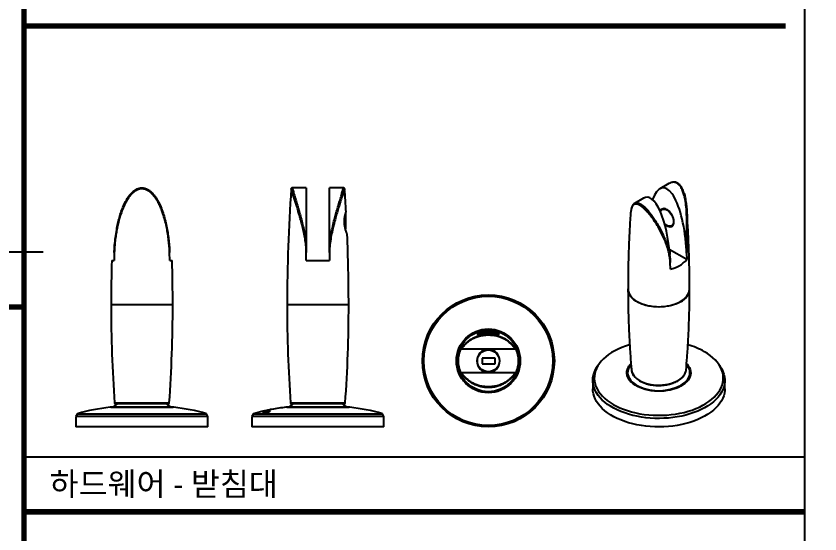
# Model space of a CAD drawing. Extents: x -256 to 8104, y -176 to 5714.
# Drawn here: x 5818 to 7280, y 3612 to 4553 of the extents above; entities that cross this region are included whole.
import ezdxf

# ---------------------------------------------------------------- set-up
doc = ezdxf.new("R2010")
doc.units = 0
doc.header["$LTSCALE"] = 30
doc.layers.get('0').update_dxf_attribs({"linetype": 'CONTINUOUS'})
for name, color, linetype in [('curior-0Line', 252, 'CONTINUOUS'), ('TIT', 3, 'CONTINUOUS'), ('부자재', 4, 'CONTINUOUS')]:
    doc.layers.add(name, color=color, linetype=linetype)
doc.styles.add('돋움', font='malgun.ttf')

# ---------------------------------------------------------------- blocks, each defined once
blk = doc.blocks.new('U_T461_F')
at = {"color": 0, "lineweight": 25}
for p, q in [((-6.21, 41.21), (-6.21, 41.18)), ((-6.29, 39.6), (-6.35, 37.8)), ((6.34, 37.8), (6.28, 39.6)), ((-6.87, 37.8), (-6.35, 37.8)), ((6.34, 37.8), (6.86, 37.8)), ((-7, 27.8), (0, 27.8)), ((7, 27.7), (-7, 27.7)), ((-6, 27.8), (-6, 27.7)), ((0, 27.8), (7, 27.8)), ((6, 27.7), (6, 27.8)), ((7.25, 4.45), (-7.25, 4.45)), ((-7.08, 4.5), (7.08, 4.5)), ((-6.22, 5.43), (6.21, 5.43)), ((5.96, 5.2), (-5.97, 5.2)), ((-14.67, 2.99), (-15, 2.36)), ((-15, 2.36), (-15, 0)), ((15, 2.36), (-15, 2.36)), ((-14.67, 2.99), (14.66, 2.99)), ((15, 2.36), (14.66, 2.99)), ((15, 0), (15, 2.36)), ((15, 0), (-15, 0))]:
    blk.add_line(p, q, dxfattribs=at)
for centre, radius, start, end in [((364.78, 27.8), 371.78, 178.4587, 180), ((-364.78, 27.8), 371.78, 0, 1.5413), ((309.8, 27.7), 316.81, 180, 184.0305), ((-309.81, 27.7), 316.81, 355.9695, 0), ((-3.11, -36.12), 40.78, 95.8321, 106.4688), ((-7.08, 4.38), 0.125, 93.0819, 147.303), ((-7.2, 6.7), 2.2, 273.0819, 317.0141), ((-5.97, 5.45), 0.25, 184.0305, 270), ((7.2, 6.7), 2.2, 222.9859, 266.9181), ((5.96, 5.45), 0.25, 270, 355.9695), ((7.07, 4.38), 0.125, 32.697, 86.9181), ((3.1, -36.12), 40.78, 73.5312, 84.1679)]:
    blk.add_arc(centre, radius, start, end, dxfattribs=at)
for points, knots in [([(6.28, 39.6), (6.28, 39.69), (6.26, 40.25), (6.19, 41.29), (6.04, 42.71), (5.83, 44.13), (5.57, 45.56), (5.22, 47), (4.83, 48.3), (4.43, 49.41), (4.02, 50.35), (3.53, 51.29), (3.04, 52.06), (2.56, 52.67), (2.15, 53.09), (1.69, 53.48), (1.23, 53.76), (0.8, 53.94), (0.43, 54.04), (0.04, 54.08), (-0.37, 54.05), (-0.82, 53.94), (-1.24, 53.76), (-1.61, 53.53), (-2.05, 53.19), (-2.53, 52.71), (-3.03, 52.08), (-3.59, 51.21), (-4.16, 50.1), (-4.7, 48.71), (-5.16, 47.27), (-5.48, 45.96), (-5.73, 44.71), (-5.93, 43.53), (-6.1, 42.24), (-6.22, 40.93), (-6.27, 40.04), (-6.29, 39.6)], [0, 0, 0, 0, 0.007404, 0.049142, 0.090891, 0.133381, 0.175877, 0.221387, 0.266892, 0.297847, 0.328819, 0.359745, 0.393988, 0.411437, 0.428876, 0.446849, 0.465208, 0.476234, 0.487479, 0.498552, 0.509947, 0.523863, 0.538274, 0.550296, 0.562325, 0.587229, 0.611058, 0.635106, 0.679717, 0.724369, 0.770185, 0.816009, 0.846375, 0.884513, 0.922648, 0.961327, 1, 1, 1, 1]), ([(-6.21, 41.26), (-6.15, 41.86), (-6.03, 43.06), (-5.77, 44.71), (-5.47, 46.23), (-5.13, 47.6), (-4.71, 48.95), (-4.19, 50.26), (-3.65, 51.34), (-3.12, 52.2), (-2.68, 52.78), (-2.24, 53.26), (-1.81, 53.63), (-1.35, 53.94), (-0.87, 54.16), (-0.4, 54.28), (0.05, 54.31), (0.45, 54.27), (0.85, 54.16), (1.29, 53.97), (1.76, 53.67), (2.28, 53.22), (2.77, 52.67), (3.22, 52.03), (3.75, 51.15), (4.3, 50.01), (4.83, 48.59), (5.25, 47.13), (5.48, 46.11), (5.69, 45.12), (5.86, 44.15), (6.07, 42.71), (6.16, 41.74), (6.2, 41.26)], [0, 0, 0, 0, 0.057962, 0.115943, 0.162303, 0.208848, 0.255355, 0.301696, 0.347884, 0.374356, 0.400808, 0.419143, 0.437511, 0.455771, 0.472111, 0.488421, 0.50152, 0.514619, 0.527455, 0.540304, 0.560778, 0.581297, 0.606753, 0.632307, 0.657835, 0.707527, 0.757385, 0.807352, 0.857193, 0.859642, 0.906426, 0.95324, 1, 1, 1, 1]), ([(-6.29, 39.6), (-6.29, 39.72), (-6.27, 40.27), (-6.23, 40.82), (-6.21, 41.26)], [0, 0, 0, 0, 0.210868, 1, 1, 1, 1]), ([(6.2, 41.26), (6.21, 41.19), (6.23, 40.83), (6.26, 40.28), (6.28, 39.8), (6.28, 39.6)], [0, 0, 0, 0, 0.1289377, 0.6447521, 1, 1, 1, 1])]:
    blk.add_open_spline(points, degree=3, knots=knots, dxfattribs=at)
blk = doc.blocks.new('U_T461_U')
at = {"color": 0, "lineweight": 25}
for p, q in [((-2.63, 54.3), (-5.82, 54.3)), ((-2.63, 54.3), (-2.63, 41.26)), ((5.82, 54.3), (2.62, 54.3)), ((2.62, 41.26), (2.62, 54.3)), ((6.27, 48.38), (6.27, 44.9)), ((-2.63, 37.8), (-2.63, 39.6)), ((2.62, 39.6), (2.62, 37.8)), ((-2.63, 37.8), (2.62, 37.8)), ((-7, 27.8), (7, 27.8)), ((0, 27.7), (-7, 27.7)), ((-6, 27.8), (-6, 27.7)), ((7, 27.7), (0, 27.7)), ((6, 27.7), (6, 27.8)), ((-11.42, 3.79), (-10.96, 3.88)), ((-10.96, 3.87), (-11.41, 3.78)), ((-11.41, 3.78), (-11.41, 3.79)), ((-11.2, 3.7), (-11.2, 3.71)), ((-10.96, 3.85), (-10.99, 3.85)), ((7.25, 4.45), (-7.25, 4.45)), ((-7.08, 4.5), (7.08, 4.5)), ((-6.22, 5.43), (6.22, 5.43)), ((5.97, 5.2), (-5.97, 5.2)), ((-14.67, 2.99), (-15, 2.36)), ((-15, 2.36), (-15, 0)), ((15, 2.36), (-15, 2.36)), ((-14.67, 2.99), (14.67, 2.99)), ((-12.26, 3.47), (-12.26, 3.48)), ((-11.73, 3.47), (-11.73, 3.48)), ((-11.68, 3.36), (-11.68, 3.35)), ((-11.59, 3.39), (-11.08, 3.51)), ((-11.37, 3.44), (-11.59, 3.39)), ((-11.59, 3.39), (-11.59, 3.39)), ((-11.59, 3.35), (-11.59, 3.36)), ((-11.54, 3.37), (-11.46, 3.39)), ((-11.54, 3.36), (-11.54, 3.37)), ((-11.43, 3.39), (-11.53, 3.37)), ((-11.46, 3.38), (-11.46, 3.39)), ((-11.34, 3.44), (-11.39, 3.43)), ((-11.37, 3.42), (-11.37, 3.44)), ((-11.37, 3.41), (-11.37, 3.42)), ((-11.13, 3.49), (-11.32, 3.45)), ((-11.32, 3.45), (-11.32, 3.43)), ((-11.32, 3.42), (-11.32, 3.43)), ((-11.22, 3.44), (-11.22, 3.44)), ((-11.08, 3.5), (-11.14, 3.48)), ((-11.13, 3.47), (-11.13, 3.49)), ((-11.13, 3.46), (-11.13, 3.47)), ((-11.08, 3.51), (-11.08, 3.49)), ((-11.03, 3.52), (-11, 3.52)), ((-10.98, 3.5), (-10.98, 3.51)), ((15, 2.36), (14.67, 2.99)), ((15, 0), (15, 2.36)), ((15, 0), (-15, 0))]:
    blk.add_line(p, q, dxfattribs=at)
for centre, radius, start, end in [((364.78, 27.8), 371.78, 175.949, 180), ((-364.78, 27.8), 371.78, 3.2373, 4.0504), ((-364.78, 27.8), 371.78, 0, 2.4676), ((309.81, 27.7), 316.81, 180, 184.0305), ((-309.81, 27.7), 316.81, 355.9695, 0), ((-3.11, -36.12), 40.78, 95.8321, 100.4917), ((-7.08, 4.38), 0.125, 93.0819, 147.303), ((-7.2, 6.7), 2.2, 273.0819, 317.0141), ((-5.97, 5.45), 0.25, 184.0305, 270), ((7.2, 6.7), 2.2, 222.9859, 266.9181), ((5.97, 5.45), 0.25, 270, 355.9695), ((7.07, 4.38), 0.125, 32.697, 86.9181), ((3.11, -36.12), 40.78, 73.5312, 84.1679), ((-3.11, -36.12), 40.78, 103.3187, 106.4688)]:
    blk.add_arc(centre, radius, start, end, dxfattribs=at)
for points, knots in [([(-5.82, 54.3), (-5.84, 54.3), (-5.88, 54.3), (-5.95, 54.27), (-6.01, 54.22), (-6.05, 54.16), (-6.07, 54.11), (-6.07, 54.08), (-6.07, 54.06)], [0, 0, 0, 0, 0.131336, 0.369714, 0.578046, 0.748845, 0.893285, 1, 1, 1, 1]), ([(-2.63, 39.6), (-2.63, 39.69), (-2.64, 40.25), (-2.72, 41.29), (-2.91, 42.71), (-3.18, 44.13), (-3.51, 45.56), (-3.89, 47), (-4.26, 48.3), (-4.59, 49.41), (-4.88, 50.35), (-5.18, 51.29), (-5.42, 52.06), (-5.62, 52.67), (-5.76, 53.09), (-5.88, 53.48), (-5.97, 53.76), (-6.03, 53.94), (-6.06, 54.04), (-6.07, 54.08), (-6.07, 54.07), (-6.07, 54.07)], [0, 0, 0, 0, 0.014806, 0.098279, 0.18177, 0.266747, 0.351733, 0.442749, 0.533753, 0.595659, 0.657599, 0.719447, 0.787929, 0.822825, 0.8577, 0.893646, 0.93036, 0.952412, 0.9749, 0.997045, 1, 1, 1, 1]), ([(-5.82, 54.3), (-5.82, 54.3), (-5.82, 54.31), (-5.81, 54.27), (-5.78, 54.16), (-5.73, 53.97), (-5.64, 53.67), (-5.51, 53.22), (-5.35, 52.67), (-5.16, 52.03), (-4.9, 51.15), (-4.56, 50.01), (-4.15, 48.59), (-3.76, 47.13), (-3.5, 46.11), (-3.27, 45.12), (-3.06, 44.15), (-2.79, 42.71), (-2.68, 41.74), (-2.63, 41.26)], [0, 0, 0, 0, 0.003668, 0.02985, 0.055507, 0.081187, 0.12211, 0.163123, 0.214001, 0.265077, 0.316102, 0.415422, 0.515076, 0.614947, 0.714565, 0.719461, 0.812971, 0.90654, 1, 1, 1, 1]), ([(2.62, 41.26), (2.69, 41.79), (2.81, 42.84), (3.11, 44.41), (3.46, 45.95), (3.82, 47.37), (4.18, 48.69), (4.52, 49.88), (4.86, 51.04), (5.14, 51.96), (5.34, 52.65), (5.48, 53.12), (5.6, 53.54), (5.7, 53.88), (5.77, 54.11), (5.8, 54.24), (5.82, 54.3), (5.82, 54.29), (5.82, 54.29)], [0, 0, 0, 0, 0.101997, 0.204205, 0.306473, 0.408553, 0.492484, 0.576652, 0.66058, 0.744183, 0.785269, 0.826403, 0.867377, 0.903095, 0.938742, 0.964135, 0.989509, 1, 1, 1, 1]), ([(6.07, 54.06), (6.07, 54.06), (6.07, 54.07), (6.05, 54.02), (6.01, 53.89), (5.95, 53.68), (5.85, 53.39), (5.75, 53.07), (5.6, 52.63), (5.38, 51.93), (5.07, 50.95), (4.71, 49.82), (4.35, 48.63), (3.97, 47.31), (3.58, 45.85), (3.2, 44.26), (2.89, 42.62), (2.75, 41.5), (2.66, 40.5), (2.64, 40.04), (2.62, 39.6)], [0, 0, 0, 0, 0.009522, 0.031127, 0.053264, 0.084234, 0.116026, 0.143369, 0.170725, 0.226703, 0.301888, 0.377151, 0.454523, 0.531913, 0.628414, 0.724916, 0.82303, 0.921111, 0.922751, 1, 1, 1, 1]), ([(6.07, 54.06), (6.07, 54.06), (6.07, 54.09), (6.06, 54.14), (6.02, 54.21), (5.96, 54.27), (5.89, 54.3), (5.84, 54.3), (5.82, 54.3)], [0, 0, 0, 0, 0.0019677, 0.1930346, 0.398509, 0.6227757, 0.8591755, 1, 1, 1, 1]), ([(6.65, 43.81), (6.65, 43.81), (6.66, 43.8), (6.64, 43.85), (6.59, 43.96), (6.53, 44.12), (6.44, 44.35), (6.35, 44.63), (6.25, 44.96), (6.16, 45.34), (6.09, 45.76), (6.04, 46.18), (6.03, 46.6), (6.04, 47), (6.07, 47.37), (6.12, 47.71), (6.19, 48.03), (6.25, 48.3), (6.32, 48.53), (6.37, 48.69), (6.4, 48.79), (6.4, 48.79), (6.4, 48.8)], [0, 0, 0, 0, 0.015161, 0.066687, 0.115231, 0.165069, 0.215878, 0.267978, 0.322242, 0.378054, 0.432486, 0.488737, 0.539348, 0.591552, 0.640348, 0.690442, 0.74154, 0.793983, 0.847537, 0.902697, 0.955174, 1, 1, 1, 1]), ([(-2.63, 41.26), (-2.63, 41.19), (-2.63, 40.83), (-2.63, 40.28), (-2.63, 39.8), (-2.63, 39.6)], [0, 0, 0, 0, 0.1289377, 0.6447521, 1, 1, 1, 1]), ([(2.62, 39.6), (2.62, 39.77), (2.62, 40.32), (2.62, 40.87), (2.62, 41.26)], [0, 0, 0, 0, 0.301895, 1, 1, 1, 1]), ([(-12.5, 3.51), (-12.22, 3.57), (-11.71, 3.69), (-11.2, 3.79), (-10.96, 3.84)], [0, 0, 0, 0, 0.5399722, 1, 1, 1, 1]), ([(-10.96, 3.83), (-11.32, 3.76), (-11.83, 3.65), (-12.35, 3.53), (-12.5, 3.49)], [0, 0, 0, 0, 0.699176, 1, 1, 1, 1]), ([(-12.5, 3.54), (-12.3, 3.59), (-11.93, 3.67), (-11.57, 3.75), (-11.41, 3.79)], [0, 0, 0, 0, 0.562894, 1, 1, 1, 1]), ([(-11.41, 3.78), (-11.7, 3.71), (-12.06, 3.64), (-12.42, 3.55), (-12.5, 3.53)], [0, 0, 0, 0, 0.784667, 1, 1, 1, 1]), ([(-11.2, 3.76), (-11.35, 3.73), (-11.71, 3.65), (-12.06, 3.57), (-12.26, 3.52)], [0, 0, 0, 0, 0.433721, 1, 1, 1, 1]), ([(-10.96, 3.74), (-10.97, 3.73), (-10.99, 3.69), (-11.08, 3.63), (-11.17, 3.58), (-11.27, 3.54), (-11.41, 3.49), (-11.57, 3.45), (-11.68, 3.42), (-11.73, 3.41)], [0, 0, 0, 0, 0.248359, 0.496334, 0.622045, 0.746869, 0.83719, 0.928288, 1, 1, 1, 1]), ([(-11.73, 3.48), (-11.7, 3.49), (-11.63, 3.51), (-11.52, 3.54), (-11.42, 3.57), (-11.34, 3.6), (-11.26, 3.64), (-11.21, 3.68), (-11.2, 3.7), (-11.2, 3.71)], [0, 0, 0, 0, 0.067736, 0.135612, 0.239496, 0.370532, 0.502136, 0.748786, 1, 1, 1, 1]), ([(-11.2, 3.7), (-11.2, 3.69), (-11.21, 3.67), (-11.27, 3.63), (-11.37, 3.58), (-11.5, 3.53), (-11.61, 3.5), (-11.69, 3.48), (-11.73, 3.47)], [0, 0, 0, 0, 0.2484178, 0.4972745, 0.7473265, 0.8355223, 0.9246785, 1, 1, 1, 1]), ([(-11.2, 3.74), (-11.2, 3.74), (-11.2, 3.74), (-11.2, 3.75), (-11.2, 3.76)], [0, 0, 0, 0, 0.053167, 1, 1, 1, 1]), ([(-10.53, 3.98), (-10.53, 3.98), (-10.53, 3.98), (-10.59, 3.96), (-10.7, 3.94), (-10.84, 3.92), (-10.94, 3.9), (-10.99, 3.89)], [0, 0, 0, 0, 0.139196, 0.360081, 0.582501, 0.808408, 1, 1, 1, 1]), ([(-10.63, 3.96), (-10.63, 3.96), (-10.63, 3.96), (-10.67, 3.95), (-10.76, 3.93), (-10.87, 3.91), (-10.95, 3.9), (-10.99, 3.89)], [0, 0, 0, 0, 0.128062, 0.351944, 0.577257, 0.806055, 1, 1, 1, 1]), ([(-10.96, 3.84), (-10.96, 3.83), (-10.96, 3.8), (-10.96, 3.76), (-10.96, 3.74)], [0, 0, 0, 0, 0.489523, 1, 1, 1, 1]), ([(-12.5, 3.4), (-12.5, 3.42), (-12.5, 3.46), (-12.5, 3.49), (-12.5, 3.51)], [0, 0, 0, 0, 0.517166, 1, 1, 1, 1]), ([(-11.73, 3.41), (-11.79, 3.39), (-11.9, 3.37), (-12.07, 3.34), (-12.23, 3.33), (-12.35, 3.34), (-12.46, 3.36), (-12.49, 3.39), (-12.5, 3.4)], [0, 0, 0, 0, 0.083261, 0.167232, 0.266476, 0.444216, 0.719946, 1, 1, 1, 1]), ([(-12.26, 3.52), (-12.26, 3.52), (-12.26, 3.51), (-12.26, 3.5), (-12.26, 3.5)], [0, 0, 0, 0, 0.89367, 1, 1, 1, 1]), ([(-12.26, 3.48), (-12.26, 3.47), (-12.25, 3.45), (-12.19, 3.43), (-12.09, 3.43), (-11.97, 3.44), (-11.86, 3.45), (-11.78, 3.47), (-11.73, 3.48)], [0, 0, 0, 0, 0.25056, 0.501563, 0.753883, 0.836964, 0.920856, 1, 1, 1, 1]), ([(-11.73, 3.47), (-11.77, 3.46), (-11.84, 3.45), (-11.94, 3.43), (-12.06, 3.42), (-12.17, 3.42), (-12.25, 3.44), (-12.26, 3.46), (-12.26, 3.47)], [0, 0, 0, 0, 0.067307, 0.134817, 0.231191, 0.426815, 0.709652, 1, 1, 1, 1]), ([(-10.99, 3.53), (-11.02, 3.53), (-11.08, 3.53), (-11.2, 3.51), (-11.33, 3.48), (-11.47, 3.45), (-11.59, 3.42), (-11.68, 3.38), (-11.73, 3.35), (-11.73, 3.34), (-11.69, 3.33), (-11.6, 3.34), (-11.49, 3.35), (-11.36, 3.37), (-11.23, 3.41), (-11.1, 3.44), (-11, 3.47), (-10.94, 3.5), (-10.92, 3.52), (-10.94, 3.53), (-10.98, 3.53), (-10.99, 3.53)], [0, 0, 0, 0, 0.051905, 0.103782, 0.156447, 0.210633, 0.266186, 0.322339, 0.377985, 0.432208, 0.484779, 0.53625, 0.587617, 0.639871, 0.693626, 0.748884, 0.804989, 0.860861, 0.91551, 0.968538, 1, 1, 1, 1]), ([(-11.72, 3.34), (-11.72, 3.34), (-11.72, 3.35), (-11.68, 3.37), (-11.63, 3.39), (-11.63, 3.39)], [0, 0, 0, 0, 0.394879, 0.858272, 1, 1, 1, 1]), ([(-11.08, 3.52), (-11.11, 3.51), (-11.17, 3.51), (-11.29, 3.49), (-11.41, 3.46), (-11.52, 3.43), (-11.61, 3.4), (-11.67, 3.37), (-11.68, 3.35), (-11.66, 3.34), (-11.6, 3.35), (-11.51, 3.36), (-11.4, 3.37), (-11.28, 3.4), (-11.17, 3.43), (-11.07, 3.46), (-11, 3.49), (-10.97, 3.51), (-10.98, 3.52), (-11.03, 3.52), (-11.07, 3.52), (-11.08, 3.52)], [0, 0, 0, 0, 0.052604, 0.105167, 0.158787, 0.213911, 0.269969, 0.325924, 0.380725, 0.433864, 0.485634, 0.536919, 0.58876, 0.641936, 0.696691, 0.752599, 0.808688, 0.863869, 0.917483, 0.969619, 1, 1, 1, 1]), ([(-11.62, 3.34), (-11.64, 3.34), (-11.67, 3.34), (-11.67, 3.34), (-11.67, 3.35)], [0, 0, 0, 0, 0.518507, 1, 1, 1, 1]), ([(-11.59, 3.36), (-11.58, 3.36), (-11.57, 3.36), (-11.55, 3.37), (-11.54, 3.37), (-11.54, 3.37)], [0, 0, 0, 0, 0.4858, 0.739534, 1, 1, 1, 1]), ([(-11.53, 3.37), (-11.54, 3.37), (-11.55, 3.36), (-11.57, 3.36), (-11.58, 3.35), (-11.59, 3.35)], [0, 0, 0, 0, 0.492748, 0.743596, 1, 1, 1, 1]), ([(-11.46, 3.39), (-11.45, 3.39), (-11.43, 3.4), (-11.4, 3.41), (-11.39, 3.41), (-11.38, 3.42), (-11.37, 3.42), (-11.37, 3.42)], [0, 0, 0, 0, 0.243695, 0.419702, 0.638869, 0.865212, 1, 1, 1, 1]), ([(-11.35, 3.42), (-11.35, 3.42), (-11.36, 3.41), (-11.38, 3.4), (-11.4, 3.4), (-11.42, 3.39), (-11.43, 3.39)], [0, 0, 0, 0, 0.265029, 0.505669, 0.76645, 1, 1, 1, 1]), ([(-11.37, 3.41), (-11.38, 3.41), (-11.38, 3.41), (-11.39, 3.4), (-11.39, 3.4)], [0, 0, 0, 0, 0.804126, 1, 1, 1, 1]), ([(-11.21, 3.44), (-11.24, 3.43), (-11.28, 3.42), (-11.32, 3.42), (-11.34, 3.42), (-11.34, 3.42), (-11.35, 3.42)], [0, 0, 0, 0, 0.502099, 0.677388, 0.853575, 1, 1, 1, 1]), ([(-11.32, 3.43), (-11.32, 3.43), (-11.32, 3.43), (-11.3, 3.43), (-11.28, 3.43), (-11.25, 3.44), (-11.23, 3.44), (-11.22, 3.44)], [0, 0, 0, 0, 0.239586, 0.479938, 0.63526, 0.826337, 1, 1, 1, 1]), ([(-11.31, 3.42), (-11.31, 3.42), (-11.32, 3.42), (-11.32, 3.42), (-11.32, 3.42)], [0, 0, 0, 0, 0.498836, 1, 1, 1, 1]), ([(-11.22, 3.44), (-11.21, 3.45), (-11.18, 3.45), (-11.15, 3.46), (-11.14, 3.47), (-11.13, 3.47), (-11.13, 3.47), (-11.13, 3.47)], [0, 0, 0, 0, 0.306641, 0.480651, 0.696916, 0.914546, 1, 1, 1, 1]), ([(-11.08, 3.49), (-11.08, 3.48), (-11.08, 3.48), (-11.11, 3.46), (-11.14, 3.45), (-11.18, 3.44), (-11.2, 3.44), (-11.21, 3.44)], [0, 0, 0, 0, 0.342784, 0.520732, 0.698452, 0.87973, 1, 1, 1, 1]), ([(-11.13, 3.46), (-11.13, 3.46), (-11.13, 3.46), (-11.14, 3.46), (-11.14, 3.46)], [0, 0, 0, 0, 0.803633, 1, 1, 1, 1]), ([(-10.98, 3.5), (-10.98, 3.5), (-10.98, 3.49), (-11, 3.48), (-11.03, 3.47), (-11.03, 3.46)], [0, 0, 0, 0, 0.292298, 0.887466, 1, 1, 1, 1]), ([(-11, 3.52), (-10.97, 3.52), (-10.94, 3.52), (-10.94, 3.52), (-10.93, 3.51)], [0, 0, 0, 0, 0.679248, 1, 1, 1, 1])]:
    blk.add_open_spline(points, degree=3, knots=knots, dxfattribs=at)
blk = doc.blocks.new('U_T461_TOP')
at = {"color": 0, "lineweight": 25}
for p, q in [((-2.25, 6.27), (-1.4, 6.27)), ((1.41, 6.27), (2.25, 6.27)), ((-6.35, 2.62), (-6.29, 2.62)), ((6.2, 2.62), (-6.21, 2.62)), ((6.28, 2.62), (6.34, 2.62)), ((1.58, 0.64), (-1.37, 0.64)), ((-1.37, 0.64), (-1.37, -0.67)), ((1.58, -0.67), (1.58, 0.64)), ((-1.37, -0.67), (1.58, -0.67)), ((-6.29, -2.63), (-6.35, -2.63)), ((-6.21, -2.63), (6.2, -2.63)), ((6.34, -2.63), (6.28, -2.63))]:
    blk.add_line(p, q, dxfattribs=at)
for radius in [15, 14.67, 7.25, 7.2, 7.08, 7, 2.51, 2.5]:
    blk.add_circle((0, 0), radius, dxfattribs=at)
for centre, radius, start, end in [((-2.25, 6.02), 0.25, 90, 176.0043), ((2.25, 6.02), 0.25, 4.12, 90), ((0, 0), 6.87, 157.5209, 202.4791), ((0, 0), 2.62, 90, 270), ((0, 0), 2.62, 270, 90), ((0, 0), 6.87, 337.5209, 22.4791)]:
    blk.add_arc(centre, radius, start, end, dxfattribs=at)
for points, knots in [([(-6.29, 2.62), (-6.26, 2.64), (-6.22, 2.68), (-6.08, 2.86), (-5.9, 3.1), (-5.66, 3.4), (-5.36, 3.74), (-4.99, 4.12), (-4.54, 4.52), (-3.97, 4.92), (-3.41, 5.24), (-2.89, 5.48), (-2.46, 5.65), (-1.98, 5.8), (-1.5, 5.92), (-1.02, 6), (-0.62, 6.04), (-0.22, 6.07), (0.16, 6.07), (0.53, 6.05), (0.95, 6.01), (1.38, 5.94), (1.84, 5.84), (2.28, 5.71), (2.69, 5.56), (3.19, 5.35), (3.74, 5.06), (4.28, 4.7), (4.73, 4.34), (5.14, 3.96), (5.51, 3.57), (5.82, 3.19), (6.05, 2.88), (6.16, 2.74), (6.24, 2.65), (6.26, 2.64), (6.28, 2.62)], [0, 0, 0, 0, 0.040678, 0.081451, 0.122265, 0.162999, 0.205603, 0.248416, 0.291175, 0.333738, 0.37613, 0.396071, 0.416033, 0.435921, 0.456178, 0.469526, 0.482853, 0.493816, 0.504775, 0.515704, 0.526641, 0.542315, 0.558018, 0.576423, 0.5949, 0.613355, 0.651366, 0.689531, 0.727809, 0.765975, 0.814591, 0.863315, 0.912, 0.960561, 0.961381, 1, 1, 1, 1]), ([(6.2, 2.62), (6.15, 2.68), (6.05, 2.8), (5.82, 3.1), (5.53, 3.45), (5.18, 3.82), (4.78, 4.18), (4.34, 4.52), (3.81, 4.86), (3.27, 5.13), (2.78, 5.34), (2.37, 5.48), (1.92, 5.6), (1.45, 5.7), (1, 5.76), (0.57, 5.8), (0.17, 5.82), (-0.23, 5.82), (-0.65, 5.8), (-1.08, 5.75), (-1.57, 5.68), (-2.07, 5.57), (-2.55, 5.42), (-2.97, 5.26), (-3.48, 5.03), (-4.04, 4.73), (-4.6, 4.34), (-5.04, 3.97), (-5.4, 3.6), (-5.68, 3.28), (-5.91, 3), (-6.09, 2.77), (-6.17, 2.67), (-6.21, 2.62)], [0, 0, 0, 0, 0.050964, 0.102034, 0.153135, 0.204141, 0.246078, 0.288134, 0.33007, 0.371844, 0.392373, 0.412927, 0.4334, 0.451247, 0.469059, 0.481747, 0.494425, 0.507195, 0.51997, 0.535257, 0.550567, 0.573398, 0.595471, 0.617627, 0.639758, 0.68631, 0.733038, 0.779973, 0.826965, 0.873739, 0.915824, 0.957932, 1, 1, 1, 1]), ([(2.49, 6.04), (2.49, 6.04), (2.49, 6.02), (2.41, 6.04), (2.27, 6.07), (2.07, 6.12), (1.82, 6.18), (1.51, 6.25), (1.16, 6.32), (0.76, 6.37), (0.35, 6.4), (-0.07, 6.41), (-0.48, 6.39), (-0.87, 6.36), (-1.23, 6.3), (-1.57, 6.24), (-1.87, 6.17), (-2.13, 6.11), (-2.32, 6.06), (-2.45, 6.03), (-2.5, 6.02), (-2.5, 6.04), (-2.49, 6.04)], [0, 0, 0, 0, 0.038274, 0.089888, 0.139524, 0.189175, 0.241152, 0.293132, 0.347714, 0.402282, 0.455809, 0.509329, 0.5604, 0.611479, 0.662692, 0.713914, 0.767542, 0.821165, 0.87573, 0.930275, 0.981956, 1, 1, 1, 1]), ([(-2.07, 6.27), (-2, 6.3), (-1.91, 6.33), (-1.79, 6.37), (-1.76, 6.38)], [0, 0, 0, 0, 0.721437, 1, 1, 1, 1]), ([(-1.76, 6.38), (-1.66, 6.41), (-1.45, 6.47), (-1.09, 6.55), (-0.7, 6.61), (-0.29, 6.65), (0.12, 6.65), (0.52, 6.63), (0.9, 6.59), (1.25, 6.52), (1.58, 6.44), (1.85, 6.35), (2, 6.3), (2.06, 6.27)], [0, 0, 0, 0, 0.095335, 0.190642, 0.286239, 0.381803, 0.472357, 0.562918, 0.650679, 0.738465, 0.830269, 0.922091, 1, 1, 1, 1]), ([(-6.21, 2.62), (-6.22, 2.62), (-6.26, 2.62), (-6.28, 2.62), (-6.29, 2.62)], [0, 0, 0, 0, 0.301912, 1, 1, 1, 1]), ([(6.28, 2.62), (6.28, 2.62), (6.26, 2.62), (6.23, 2.62), (6.2, 2.62)], [0, 0, 0, 0, 0.301895, 1, 1, 1, 1]), ([(6.28, -2.63), (6.28, -2.63), (6.25, -2.65), (6.18, -2.72), (6.04, -2.92), (5.83, -3.18), (5.56, -3.52), (5.22, -3.89), (4.79, -4.31), (4.24, -4.74), (3.67, -5.1), (3.14, -5.38), (2.68, -5.58), (2.19, -5.75), (1.68, -5.89), (1.22, -5.98), (0.8, -6.03), (0.43, -6.07), (0.04, -6.08), (-0.38, -6.07), (-0.82, -6.03), (-1.29, -5.97), (-1.73, -5.88), (-2.15, -5.76), (-2.59, -5.61), (-3.03, -5.43), (-3.59, -5.15), (-4.17, -4.8), (-4.72, -4.37), (-5.16, -3.96), (-5.48, -3.61), (-5.76, -3.28), (-6, -2.98), (-6.19, -2.71), (-6.26, -2.66), (-6.29, -2.63)], [0, 0, 0, 0, 0.007403, 0.049444, 0.091584, 0.133768, 0.175868, 0.221837, 0.267933, 0.313923, 0.359746, 0.382806, 0.405889, 0.428882, 0.447068, 0.465213, 0.476353, 0.487483, 0.498716, 0.509947, 0.524096, 0.538271, 0.554537, 0.570898, 0.58723, 0.611159, 0.635106, 0.680187, 0.725438, 0.770803, 0.81604, 0.846404, 0.897607, 0.948865, 1, 1, 1, 1]), ([(-6.29, -2.63), (-6.29, -2.63), (-6.27, -2.63), (-6.23, -2.63), (-6.21, -2.63)], [0, 0, 0, 0, 0.210868, 1, 1, 1, 1]), ([(-6.21, -2.63), (-6.15, -2.7), (-6.03, -2.85), (-5.77, -3.18), (-5.47, -3.53), (-5.13, -3.89), (-4.71, -4.26), (-4.19, -4.64), (-3.65, -4.96), (-3.12, -5.21), (-2.68, -5.39), (-2.24, -5.53), (-1.81, -5.64), (-1.35, -5.73), (-0.87, -5.79), (-0.4, -5.82), (0.05, -5.83), (0.45, -5.82), (0.85, -5.79), (1.29, -5.73), (1.76, -5.65), (2.28, -5.52), (2.77, -5.35), (3.22, -5.16), (3.75, -4.9), (4.3, -4.56), (4.83, -4.16), (5.25, -3.76), (5.48, -3.51), (5.69, -3.27), (5.86, -3.06), (6.07, -2.8), (6.16, -2.69), (6.2, -2.63)], [0, 0, 0, 0, 0.057962, 0.115943, 0.162303, 0.208848, 0.255355, 0.301696, 0.347884, 0.374356, 0.400808, 0.419143, 0.437511, 0.455771, 0.472111, 0.488421, 0.50152, 0.514619, 0.527455, 0.540304, 0.560778, 0.581297, 0.606753, 0.632307, 0.657835, 0.707527, 0.757385, 0.807352, 0.857193, 0.859642, 0.906426, 0.95324, 1, 1, 1, 1]), ([(6.2, -2.63), (6.21, -2.63), (6.23, -2.63), (6.26, -2.63), (6.28, -2.63), (6.28, -2.63)], [0, 0, 0, 0, 0.1289377, 0.6447521, 1, 1, 1, 1])]:
    blk.add_open_spline(points, degree=3, knots=knots, dxfattribs=at)
blk = doc.blocks.new('U_T461_ISO')
at = {"color": 0, "lineweight": 25}
for p, q in [((2.28, 55.27), (0.24, 54.1)), ((-3.47, 51.95), (-5.5, 50.78)), ((-5.49, 50.77), (-5.47, 50.78)), ((6.34, 38), (2.39, 40.28)), ((6.3, 39.5), (6.34, 38)), ((2.63, 35.86), (2.59, 37.35)), ((-13.59, 14.28), (-13.9, 13.84)), ((-6.21, 12.91), (-6.21, 12.88)), ((13.89, 13.84), (13.58, 14.28)), ((-7.23, 11.98), (-7.2, 12.16)), ((-7.2, 12.23), (-7.2, 11.79)), ((7.2, 11.79), (7.2, 12.23)), ((-15, 10.58), (-15, 8.65)), ((15, 8.65), (15, 10.58))]:
    blk.add_line(p, q, dxfattribs=at)
at = {"color": 0, "lineweight": 25, "flags": 128}
for points in [[(3.45, 46.61), (3.42, 46.96), (3.34, 47.32), (3.22, 47.69), (3.05, 48.05), (2.85, 48.4), (2.61, 48.71), (2.35, 49), (2.07, 49.23), (1.78, 49.41), (1.5, 49.53), (1.23, 49.58), (0.98, 49.57), (0.76, 49.49), (0.57, 49.35), (0.42, 49.16), (0.33, 48.94)], [(0.38, 48.82), (0.44, 48.98), (0.56, 49.2), (0.73, 49.36), (0.94, 49.46), (1.18, 49.49), (1.44, 49.46), (1.71, 49.36), (1.99, 49.2), (2.27, 48.98), (2.53, 48.71), (2.77, 48.4), (2.98, 48.07), (3.15, 47.71), (3.27, 47.35), (3.35, 46.99), (3.37, 46.65), (3.35, 46.35), (3.27, 46.08), (3.15, 45.86), (2.98, 45.7), (2.77, 45.6), (2.53, 45.57), (2.27, 45.6), (1.99, 45.7), (1.71, 45.86), (1.44, 46.08), (1.29, 46.23)], [(1.32, 46.11), (1.5, 45.95), (1.78, 45.74), (2.07, 45.59), (2.35, 45.5), (2.61, 45.48), (2.85, 45.52), (3.05, 45.63), (3.22, 45.8), (3.34, 46.03), (3.42, 46.3), (3.45, 46.61)], [(4.95, 28.42), (4.42, 28.14), (3.85, 27.9), (3.24, 27.69), (2.6, 27.52), (1.92, 27.39), (1.23, 27.3), (0.53, 27.24), (-0.18, 27.23), (-0.89, 27.26), (-1.58, 27.34), (-2.27, 27.45), (-2.92, 27.6), (-3.55, 27.79), (-4.14, 28.02), (-4.69, 28.27), (-5.2, 28.56), (-5.64, 28.88), (-6.03, 29.22), (-6.36, 29.59), (-6.63, 29.97), (-6.82, 30.36), (-6.95, 30.76), (-7, 31.17), (-7, 31.31)], [(-4.95, 28.5), (-4.43, 28.22), (-3.85, 27.98), (-3.24, 27.77), (-2.6, 27.6), (-1.93, 27.47), (-1.24, 27.38), (-0.53, 27.33), (0.18, 27.31), (0.88, 27.35), (1.58, 27.42), (2.26, 27.53), (2.92, 27.68), (3.55, 27.87), (4.14, 28.1), (4.69, 28.36), (5.19, 28.65), (5.64, 28.96), (6.03, 29.3), (6.36, 29.67), (6.62, 30.05), (6.82, 30.44), (6.94, 30.84), (7, 31.25), (7, 31.35)], [(-6.62, 18.65), (-6.66, 18.64), (-7.56, 18.35), (-8.41, 18.03), (-9.23, 17.67), (-10, 17.28), (-10.73, 16.87), (-11.4, 16.42), (-12.02, 15.95), (-12.57, 15.45), (-13.07, 14.94), (-13.5, 14.4), (-13.87, 13.85), (-14.17, 13.28), (-14.4, 12.71), (-14.56, 12.12), (-14.65, 11.53), (-14.67, 10.94), (-14.61, 10.35), (-14.49, 9.77), (-14.29, 9.19), (-14.03, 8.62), (-13.69, 8.06), (-13.29, 7.51), (-12.83, 6.99), (-12.3, 6.48), (-11.71, 6), (-11.07, 5.54), (-10.37, 5.1), (-9.62, 4.7), (-8.83, 4.33), (-7.99, 3.99), (-7.11, 3.69), (-6.2, 3.42), (-5.26, 3.19), (-4.29, 2.99), (-3.3, 2.84), (-2.3, 2.73), (-1.28, 2.66), (-0.26, 2.63), (0.77, 2.64), (1.79, 2.69), (2.8, 2.78), (3.79, 2.91), (4.77, 3.09), (5.73, 3.3), (6.66, 3.55), (7.55, 3.83), (8.41, 4.16), (9.23, 4.51), (10, 4.9), (10.72, 5.32), (11.4, 5.76), (12.01, 6.24), (12.57, 6.73), (13.07, 7.25), (13.5, 7.78), (13.87, 8.33), (14.16, 8.9), (14.4, 9.48), (14.56, 10.06), (14.64, 10.65), (14.66, 11.24), (14.61, 11.83), (14.48, 12.42), (14.29, 13), (14.02, 13.57), (13.69, 14.13), (13.29, 14.67), (12.83, 15.2), (12.3, 15.7), (11.71, 16.19), (11.07, 16.65), (10.37, 17.08), (10.37, 17.08)], [(13.89, 13.84), (13.98, 13.72), (14.32, 13.16), (14.59, 12.58), (14.8, 11.99), (14.93, 11.4), (14.99, 10.8), (14.98, 10.21), (14.9, 9.61), (14.75, 9.02), (14.53, 8.43), (14.24, 7.86), (13.88, 7.3), (13.46, 6.76), (12.97, 6.23), (12.42, 5.72), (11.81, 5.24), (11.14, 4.78), (10.42, 4.35), (9.65, 3.95), (8.84, 3.58), (7.98, 3.25), (7.08, 2.95), (6.15, 2.68), (5.2, 2.46), (4.21, 2.27), (3.21, 2.12), (2.19, 2.01), (1.16, 1.95), (0.13, 1.92), (-0.91, 1.94), (-1.94, 1.99), (-2.96, 2.09), (-3.97, 2.23), (-4.96, 2.41), (-5.92, 2.62), (-6.86, 2.88), (-7.76, 3.17), (-8.63, 3.5), (-9.45, 3.86), (-10.24, 4.25), (-10.97, 4.67), (-11.65, 5.12), (-12.27, 5.6), (-12.84, 6.1), (-13.34, 6.62), (-13.78, 7.16), (-14.16, 7.72), (-14.47, 8.29), (-14.71, 8.87), (-14.88, 9.46), (-14.97, 10.06), (-15, 10.65), (-14.96, 11.25), (-14.84, 11.85), (-14.65, 12.43), (-14.4, 13.01), (-14.07, 13.58), (-13.9, 13.84)], [(6.35, 14.31), (6.41, 14.24), (6.71, 13.86), (6.95, 13.47), (7.12, 13.06), (7.22, 12.65), (7.25, 12.23), (7.2, 11.82), (7.09, 11.4), (6.9, 11), (6.64, 10.61), (6.32, 10.24), (5.94, 9.88), (5.49, 9.55), (5, 9.25), (4.45, 8.98), (3.86, 8.74), (3.23, 8.54), (2.56, 8.37), (1.87, 8.24), (1.17, 8.15), (0.45, 8.11), (-0.27, 8.1), (-0.99, 8.14), (-1.7, 8.22), (-2.4, 8.33), (-3.07, 8.49), (-3.7, 8.69), (-4.31, 8.92), (-4.87, 9.18), (-5.38, 9.48), (-5.83, 9.8), (-6.23, 10.15), (-6.57, 10.52), (-6.84, 10.9), (-7.05, 11.3), (-7.18, 11.71), (-7.25, 12.13), (-7.24, 12.55), (-7.16, 12.96), (-7, 13.37), (-6.78, 13.77), (-6.49, 14.15), (-6.35, 14.31)], [(-6.34, 14.16), (-6.58, 13.85), (-6.81, 13.46), (-6.97, 13.05), (-7.06, 12.64), (-7.08, 12.23), (-7.03, 11.82), (-6.9, 11.41), (-6.7, 11.01), (-6.44, 10.62), (-6.1, 10.26), (-5.71, 9.91), (-5.26, 9.59), (-4.75, 9.3), (-4.45, 9.15)], [(-6.21, 12.88), (-6.2, 12.8), (-6.11, 12.41), (-5.94, 12.04), (-5.71, 11.67), (-5.41, 11.32), (-5.05, 11), (-4.63, 10.69), (-4.15, 10.42), (-3.63, 10.18), (-3.06, 9.97), (-2.46, 9.79), (-1.83, 9.66), (-1.17, 9.57), (-0.51, 9.51), (0.17, 9.5), (0.84, 9.53), (1.5, 9.61), (2.14, 9.72), (2.76, 9.88), (3.35, 10.07), (3.89, 10.29), (4.39, 10.55), (4.84, 10.84), (5.24, 11.16), (5.57, 11.5), (5.83, 11.85), (6.03, 12.22), (6.16, 12.61), (6.21, 12.91)], [(4.96, 9.42), (5.01, 9.44), (5.49, 9.75), (5.91, 10.08), (6.28, 10.44), (6.57, 10.82), (6.81, 11.21), (6.97, 11.61), (7.06, 12.02), (7.08, 12.44), (7.02, 12.85), (6.9, 13.26), (6.7, 13.65), (6.43, 14.04), (6.32, 14.18)], [(7.2, 12.16), (7.22, 12.03), (7.23, 11.98)], [(6.4, 10.33), (6.36, 10.29), (6.15, 10.07)], [(15, 8.65), (14.98, 8.28), (14.9, 7.69), (14.75, 7.09), (14.53, 6.51), (14.24, 5.94), (13.88, 5.38), (13.46, 4.83), (12.97, 4.3), (12.42, 3.8), (11.81, 3.31), (11.14, 2.86), (10.42, 2.43), (9.65, 2.03), (8.84, 1.66), (7.98, 1.32), (7.08, 1.02), (6.15, 0.76), (5.2, 0.53), (4.21, 0.34), (3.21, 0.2), (2.19, 0.09), (1.16, 0.02), (0.13, 0), (-0.91, 0.01), (-1.94, 0.07), (-2.96, 0.17), (-3.97, 0.3), (-4.96, 0.48), (-5.92, 0.7), (-6.86, 0.95), (-7.76, 1.24), (-8.63, 1.57), (-9.45, 1.93), (-10.24, 2.32), (-10.97, 2.75), (-11.65, 3.2), (-12.27, 3.67), (-12.84, 4.17), (-13.34, 4.7), (-13.78, 5.24), (-14.16, 5.79), (-14.47, 6.37), (-14.71, 6.95), (-14.88, 7.54), (-14.97, 8.13), (-15, 8.65)]]:
    blk.add_lwpolyline(points, dxfattribs=at)
at = {"color": 0, "lineweight": 25}
for centre, radius, start, end in [((1.67, 39.52), 0.952, 331.667, 38.5755), ((1.49, 42.11), 6.35, 280.2831, 319.7115), ((-3.52, 31.69), 3.5, 185.5142, 245.8032), ((3.52, 31.6), 3.49, 294.1216, 355.3359), ((1.87, 2.01), 17.3, 60.5612, 74.0186), ((-4.43, 12.23), 2.75, 133.974, 228.0554), ((4.45, 12.23), 2.73, 315.8066, 46.7331), ((-0.02, 19.21), 10.99, 246.2562, 296.9787)]:
    blk.add_arc(centre, radius, start, end, dxfattribs=at)
for centre, end_param in [((1.85, 40.59), 6.897591), ((-1.86, 38.45), 6.435923)]:
    blk.add_ellipse(centre, major_axis=(-0.94, 13.72), ratio=0.319728, start_param=4.711458, end_param=end_param, dxfattribs=at)
for points, knots in [([(3.03, 55.55), (3.01, 55.55), (2.82, 55.53), (2.56, 55.44), (2.35, 55.3), (2.29, 55.26)], [0, 0, 0, 0, 0.083601, 0.726352, 1, 1, 1, 1]), ([(6.24, 40.88), (6.25, 41.52), (6.28, 42.8), (6.35, 44.81), (6.37, 46.75), (6.33, 48.59), (6.2, 50.33), (5.97, 51.8), (5.66, 53), (5.37, 53.78), (5.06, 54.38), (4.72, 54.88), (4.25, 55.33), (3.74, 55.56), (3.33, 55.6), (3.12, 55.57), (3.03, 55.55)], [0, 0, 0, 0, 0.124178, 0.248633, 0.372922, 0.47515, 0.577468, 0.679254, 0.735532, 0.791661, 0.824268, 0.85681, 0.903015, 0.949524, 0.977453, 1, 1, 1, 1]), ([(5.73, 53.08), (5.72, 53.11), (5.66, 53.31), (5.53, 53.67), (5.32, 54.12), (5.1, 54.51), (4.87, 54.83), (4.63, 55.1), (4.36, 55.32), (4.08, 55.47), (3.78, 55.57), (3.47, 55.61), (3.23, 55.61), (3.1, 55.58), (3.08, 55.57)], [0, 0, 0, 0, 0.017426, 0.143011, 0.258205, 0.359519, 0.453532, 0.541224, 0.623897, 0.7127, 0.797478, 0.885084, 0.976101, 1, 1, 1, 1]), ([(5.72, 53.06), (5.73, 53.04), (5.85, 52.73), (6.01, 51.97), (6.22, 50.81), (6.35, 49.51), (6.42, 48.21), (6.44, 46.8), (6.43, 45.31), (6.38, 43.87), (6.35, 42.98), (6.34, 42.61)], [0, 0, 0, 0, 0.0049863, 0.0941134, 0.2138209, 0.3336535, 0.4568432, 0.5800612, 0.733707, 0.8873562, 1, 1, 1, 1]), ([(-6.28, 49.41), (-6.29, 49.36), (-6.37, 49.12), (-6.4, 48.8), (-6.41, 48.52), (-6.41, 48.5)], [0, 0, 0, 0, 0.155722, 0.943334, 1, 1, 1, 1]), ([(-5.51, 50.77), (-5.52, 50.76), (-5.61, 50.72), (-5.74, 50.6), (-5.92, 50.4), (-6.07, 50.15), (-6.19, 49.83), (-6.25, 49.6), (-6.28, 49.47)], [0, 0, 0, 0, 0.0260412, 0.1775692, 0.3449434, 0.5411902, 0.7602863, 1, 1, 1, 1]), ([(2.59, 37.35), (2.58, 37.42), (2.56, 37.89), (2.45, 38.73), (2.21, 39.88), (1.88, 41), (1.46, 42.15), (0.95, 43.31), (0.34, 44.51), (-0.35, 45.72), (-1.06, 46.84), (-1.8, 47.87), (-2.41, 48.63), (-2.97, 49.23), (-3.45, 49.7), (-3.99, 50.15), (-4.47, 50.44), (-4.84, 50.57), (-5.17, 50.63), (-5.5, 50.59), (-5.77, 50.43), (-5.98, 50.2), (-6.16, 49.87), (-6.23, 49.58), (-6.28, 49.41)], [0, 0, 0, 0, 0.011039, 0.073274, 0.135523, 0.198879, 0.262242, 0.330101, 0.397951, 0.467192, 0.53637, 0.587429, 0.639399, 0.666199, 0.693572, 0.726695, 0.760075, 0.780826, 0.802313, 0.838126, 0.875259, 0.91079, 0.946646, 1, 1, 1, 1]), ([(-5.47, 50.78), (-5.44, 50.8), (-5.31, 50.89), (-5.05, 50.92), (-4.7, 50.87), (-4.4, 50.77), (-4.09, 50.6), (-3.69, 50.34), (-3.23, 49.95), (-2.74, 49.45), (-2.2, 48.83), (-1.58, 48.03), (-0.88, 47), (-0.18, 45.87), (0.48, 44.66), (1.06, 43.46), (1.4, 42.64), (1.78, 41.65), (2.19, 40.5), (2.41, 39.32), (2.53, 38.74)], [0, 0, 0, 0, 0.015502, 0.062712, 0.090861, 0.118958, 0.141521, 0.164086, 0.208215, 0.243484, 0.278832, 0.344632, 0.410615, 0.496216, 0.582104, 0.66818, 0.754037, 0.758257, 0.879159, 1, 1, 1, 1]), ([(6.99, 31.35), (6.99, 32.5), (6.98, 34.98), (6.9, 38.8), (6.75, 42.81), (6.56, 46.34), (6.4, 48.52), (6.34, 49.38)], [0, 0, 0, 0, 0.190484, 0.412869, 0.63513, 0.857241, 1, 1, 1, 1]), ([(-6.41, 48.5), (-6.42, 48.32), (-6.54, 46.82), (-6.69, 43.97), (-6.87, 39.96), (-6.97, 35.95), (-7.01, 33.08), (-7, 31.55), (-7, 31.35)], [0, 0, 0, 0, 0.030336, 0.264336, 0.49836, 0.73238, 0.966366, 1, 1, 1, 1]), ([(6.34, 42.61), (6.34, 42.46), (6.31, 41.8), (6.3, 41.15), (6.29, 40.26), (6.3, 39.87), (6.3, 39.5)], [0, 0, 0, 0, 0.133924, 0.613924, 0.621951, 1, 1, 1, 1]), ([(6.3, 39.5), (6.3, 39.63), (6.28, 40.09), (6.26, 40.56), (6.24, 40.88)], [0, 0, 0, 0, 0.301895, 1, 1, 1, 1]), ([(2.53, 38.74), (2.53, 38.68), (2.55, 38.38), (2.57, 37.91), (2.58, 37.52), (2.59, 37.35)], [0, 0, 0, 0, 0.1289377, 0.6447521, 1, 1, 1, 1]), ([(-7, 31.27), (-6.99, 30.25), (-6.99, 27.98), (-6.9, 24.49), (-6.76, 20.79), (-6.54, 17.09), (-6.35, 14.47), (-6.22, 13.08), (-6.21, 12.91)], [0, 0, 0, 0, 0.167388, 0.368913, 0.570308, 0.771543, 0.97259, 1, 1, 1, 1]), ([(6.2, 12.91), (6.28, 13.88), (6.47, 16.08), (6.68, 19.52), (6.86, 23.22), (6.96, 26.93), (7.01, 29.62), (7, 31.06), (6.99, 31.27)], [0, 0, 0, 0, 0.158947, 0.360644, 0.562367, 0.764085, 0.965769, 1, 1, 1, 1]), ([(-6.2, 12.88), (-6.2, 12.85), (-6.19, 12.7), (-6.12, 12.42), (-5.98, 12.05), (-5.77, 11.7), (-5.5, 11.36), (-5.17, 11.03), (-4.79, 10.73), (-4.36, 10.45), (-3.89, 10.2), (-3.37, 9.99), (-2.82, 9.8), (-2.24, 9.65), (-1.63, 9.53), (-1.01, 9.45), (-0.39, 9.41), (0.25, 9.41), (0.88, 9.44), (1.5, 9.51), (2.11, 9.62), (2.69, 9.76), (3.25, 9.94), (3.78, 10.16), (4.26, 10.4), (4.71, 10.67), (5.1, 10.97), (5.44, 11.29), (5.73, 11.64), (5.95, 12), (6.1, 12.37), (6.19, 12.68), (6.2, 12.85), (6.2, 12.9)], [0, 0, 0, 0, 0.006639, 0.039361, 0.072188, 0.105281, 0.138701, 0.172413, 0.206333, 0.240369, 0.274449, 0.308523, 0.342572, 0.376592, 0.410585, 0.444556, 0.478513, 0.512464, 0.546417, 0.580378, 0.614356, 0.648359, 0.682396, 0.716473, 0.750594, 0.784759, 0.818954, 0.853133, 0.887224, 0.921128, 0.954738, 0.987989, 1, 1, 1, 1])]:
    blk.add_open_spline(points, degree=3, knots=knots, dxfattribs=at)
blk = doc.blocks.new('URINAL_11')
at = {"color": 8}
for p, q in [((2518.8, 4124.2), (5866.6, 4124.2)), ((5832, 3752), (7251.6, 3752))]:
    blk.add_line(p, q, dxfattribs=at)
at = {"color": 8, "const_width": 10}
for points in [[(5832, 0.1), (5832, 5538.4)], [(5832, 4534.8), (7217.2, 4534.8)], [(2484.2, 4024.2), (5832, 4024.2)], [(5832, 3652), (7251.6, 3652)]]:
    blk.add_lwpolyline(points, dxfattribs=at)
at = {"color": 2}
blk.add_lwpolyline([(-0.7, 5538.4), (7251.6, 5538.4), (7251.6, 0.1), (-0.7, 0.1)], close=True, dxfattribs=at)
blk.add_lwpolyline([(-0.7, 5538.4), (7251.6, 5538.4), (7251.6, 0.1), (-0.7, 0.1)], close=True, dxfattribs=at)
at = {"layer": 'curior-0Line'}
blk.add_line((7251.6, 5538.4), (7251.6, 0.8), dxfattribs=at)
blk.add_lwpolyline([(7984.1, 5538.4), (7251.6, 5538.4), (7251.6, 0.1), (7984.1, 0.1)], close=True, dxfattribs=at)
at = {"layer": '부자재', "xscale": 8, "yscale": 8}
for name, p in [('U_T461_F', (6046.5, 3806.3)), ('U_T461_U', (6366.5, 3806.3)), ('U_T461_ISO', (6986.5, 3806.3)), ('U_T461_TOP', (6676.5, 3926.3))]:
    blk.add_blockref(name, p, dxfattribs=at)
at = {"layer": 'TIT', "style": '돋움'}
blk.add_text('하드웨어 - 받침대', height=42, dxfattribs=at).set_placement((5878.7, 3681.5))

msp = doc.modelspace()

# ---------------------------------------------------------------- block references
msp.add_blockref('URINAL_11', (0, 0))

doc.saveas('drawing.dxf')
